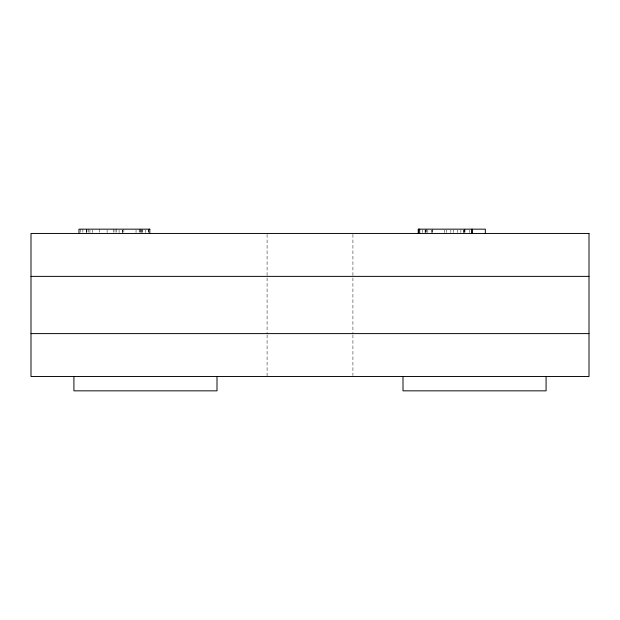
<?xml version="1.0" encoding="UTF-8"?>
<svg xmlns="http://www.w3.org/2000/svg" width="620" height="620" viewBox="0 0 620 620"><rect width="100%" height="100%" fill="white"/><g stroke="black" fill="none" stroke-linecap="round" stroke-linejoin="round"><path stroke-width="0.46" stroke-dasharray="3.1 2.33" d="M469.58 230.02L469.58 232.593M465.015 229.16L465.015 232.593M464.69 229.16L464.69 232.593M464.326 229.16L464.326 232.593M463.915 230.02L463.915 232.593M463.551 230.02L463.551 232.593M460.854 230.02L460.854 232.593M457.754 230.02L457.754 232.593M453.228 230.02L453.228 232.593M450.849 230.02L450.849 232.593M446.377 230.02L446.377 232.593M444.276 230.02L444.276 232.593M432.218 229.16L432.218 232.593M432.125 230.02L432.125 232.593M431.303 230.02L431.303 232.593M427.831 230.02L427.831 232.593M426.18 229.16L426.142 232.593M425.956 229.16L425.956 232.593M425.638 230.02L425.638 232.593M425.088 230.02L425.088 232.593M422.755 230.02L422.755 232.593M352.92 234.422L352.92 276.954M352.92 277.923L352.92 333.994M352.92 334.963L352.92 375.565M267.081 234.422L267.081 276.954M267.081 277.923L267.081 333.994M267.081 334.963L267.081 376.534M148.738 229.16L148.738 232.593M148.42 229.16L148.42 232.593M145.723 230.02L145.723 232.593M142.251 229.16L142.251 232.593M141.933 230.02L141.933 232.593M141.841 229.16L141.841 232.593M140.422 229.16L140.422 232.593M140.012 229.16L140.012 232.593M139.19 229.16L139.19 232.593M136.043 230.02L136.043 232.593M123.845 229.16L123.845 232.593M122.698 230.02L122.698 232.593M122.334 230.02L122.334 232.593M119.094 230.02L119.094 232.593M116.351 229.16L116.351 232.593M115.025 229.16L115.025 232.593M113.383 229.16L113.383 232.593M107.121 230.02L107.121 232.593M99.401 229.16L99.401 232.593M92.504 230.02L92.504 232.593M89.947 230.02L89.947 232.593M88.21 229.16L88.21 232.593M86.885 229.16L86.885 232.593M86.521 230.02L86.521 232.593M86.428 229.16L86.428 232.593M82.863 229.16L82.863 232.593M80.398 229.16L80.398 232.593"/><path stroke-width="0.93" d="M149.839 229.16L78.98 229.16L78.98 233.453M31 276.38L589 276.38M31 333.606L589 333.606M546.081 376.534L546.081 390.84L403 390.84L403 376.534M485.344 233.453L485.344 229.16L418.236 229.16L418.236 233.453M472.091 229.16L472.091 233.453M471.913 229.16L471.913 233.453M419.655 229.16L419.655 233.453M418.461 229.16L418.461 233.453M217 376.534L217 390.84L73.919 390.84L73.919 376.534M149.792 229.16L149.839 233.453M589 233.453L31 233.453L31 376.534L589 376.534L589 233.453"/></g></svg>
